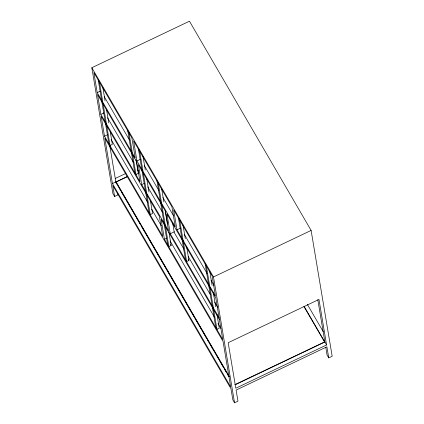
<?xml version="1.0" encoding="UTF-8"?>
<svg xmlns="http://www.w3.org/2000/svg" width="424" height="424" viewBox="0 0 424 424"><rect width="100%" height="100%" fill="white"/><g stroke="black" fill="none" stroke-linecap="round" stroke-linejoin="round"><path stroke-width="0.64" d="M117.793 193.572L118.01 194.876L114.597 196.503L112.89 193.572L91.833 67.729L189.454 21.2L311.11 230.428L332.167 356.271L328.754 357.898L327.047 354.968L325.738 347.145M97.207 92.618L93.847 72.515L131.885 137.938L135.251 158.035L97.207 92.618L100.186 91.197M100.848 114.374L97.52 94.473L136.666 161.793L139.994 181.7L100.848 114.374L103.827 112.954M104.5 136.194L101.161 116.229L159.382 216.362L162.726 236.327L104.5 136.194L107.479 134.774M105.449 123.209L108.82 143.354L110.039 145.448L112.355 144.34L110.182 131.345M136.952 160.966L133.587 140.863L171.916 206.779L175.282 226.882L136.952 160.966L140.524 159.265M115.339 178.435L125.493 173.596M112.429 183.56L104.813 138.049L223.061 341.415L230.677 386.932L112.429 183.56L127.195 176.527M117.432 185.065L116.43 183.353L116.213 182.029L127.576 176.612M127.735 130.528L134.737 172.388L135.956 174.481L138.272 173.374L136.009 159.848M141.701 184.626L138.367 164.724L165.228 210.913L168.556 230.815L141.701 184.626L144.081 183.491M142.973 171.079L139.602 150.939L138.383 148.845L149.041 212.525L150.255 214.618L152.576 213.511L150.398 200.515M176.983 229.813L173.617 209.71L212.095 275.881L215.456 295.984L176.983 229.813L180.555 228.112M219.097 317.74L170.263 233.746L174.428 231.758M170.263 233.746L166.929 213.844L215.768 297.839L222.748 339.56L164.427 239.253L166.807 238.118M164.247 224.328L167.618 244.473L168.832 246.567L171.153 245.459L168.869 231.817M186.629 261.635L179.628 219.775L178.409 217.682L185.415 259.541L186.629 261.635L188.95 260.527L186.687 247.001M328.754 357.898L326.893 346.811L236.104 390.085L237.965 401.173L234.546 402.8L213.484 276.957L311.11 230.428M209.663 285.776L206.292 265.636L205.073 263.543L215.731 327.222L216.95 329.316L219.266 328.208L216.982 314.566M234.817 384.69L324.519 341.935L303.907 306.494M235.288 384.732L324.885 342.03L317.809 299.763M326.586 344.956L235.797 388.23L228.181 342.714L318.97 299.445L326.586 344.956L304.289 306.61M307.374 304.411L323.316 331.833M91.833 67.729L213.484 276.957M128.037 131.048L128.949 132.622L132.288 152.582M157.267 181.318L158.179 182.887L161.549 203.027M104.214 96.593L129.49 140.063M144.287 165.514L158.899 190.646M162.885 197.499L173.517 215.779M184.302 234.329L207.103 273.549M211.073 280.37L214.046 285.485M107.511 117.755L133.295 162.101M137.259 168.922L138.584 171.195M147.69 186.862L162.535 212.392M183.883 249.105L174.275 232.58L172.69 223.109M188.187 256.509L210.389 294.691M214.692 302.095L217.676 307.225M188.341 259.483L188.95 260.527M219.409 319.595L161.088 219.288L164.427 239.253M111.173 139.591L147.684 202.391M151.67 209.239L161.295 225.796M170.103 240.943L214.332 317.009M217.989 323.3L220.978 328.446M170.543 244.415L171.153 245.459M116.213 182.029L229.23 376.401M115.847 181.933L229.114 376.735M118.095 186.21L118.762 187.355M119.425 188.494L120.421 190.212M121.089 191.357L125.075 198.215M125.743 199.359L128.069 203.361M128.732 204.506L131.058 208.507M131.726 209.647L132.723 211.364M133.385 212.509L135.712 216.51M136.38 217.655L140.365 224.513M141.033 225.658L148.013 237.663M148.676 238.807L194.219 317.126M194.881 318.27L201.861 330.275M202.529 331.42L206.514 338.278M207.182 339.423L208.179 341.14M208.841 342.279L214.162 351.427M214.825 352.572L215.821 354.289M216.489 355.429L218.816 359.43M219.478 360.575L223.469 367.433M224.132 368.578L226.458 372.579M227.126 373.724L228.785 376.581M234.546 402.8L232.84 399.869L230.985 388.787L112.742 185.415L114.597 196.503M209.806 271.678L212.09 285.326M213.288 292.47L215.678 306.764M209.88 287.08L213.357 307.872M213.579 309.17L216.95 329.316M183.02 225.107L185.283 238.633M161.581 188.277L163.865 201.925M165.281 210.373L167.565 224.015M161.767 204.331L165.243 225.123M165.461 226.421L168.832 246.567M156.959 180.794L164.03 223.029M143.005 156.329L145.289 169.976M146.704 178.424L148.988 192.067M143.296 173.029L150.255 214.618M132.611 154.516L135.956 174.481M102.894 87.81L105.073 100.806M106.482 109.254L108.767 122.896M102.751 101.908L99.38 81.768L98.167 79.675L105.232 121.911M102.968 103.212L110.039 145.448M109.864 146.174L116.054 183.168"/></g></svg>
